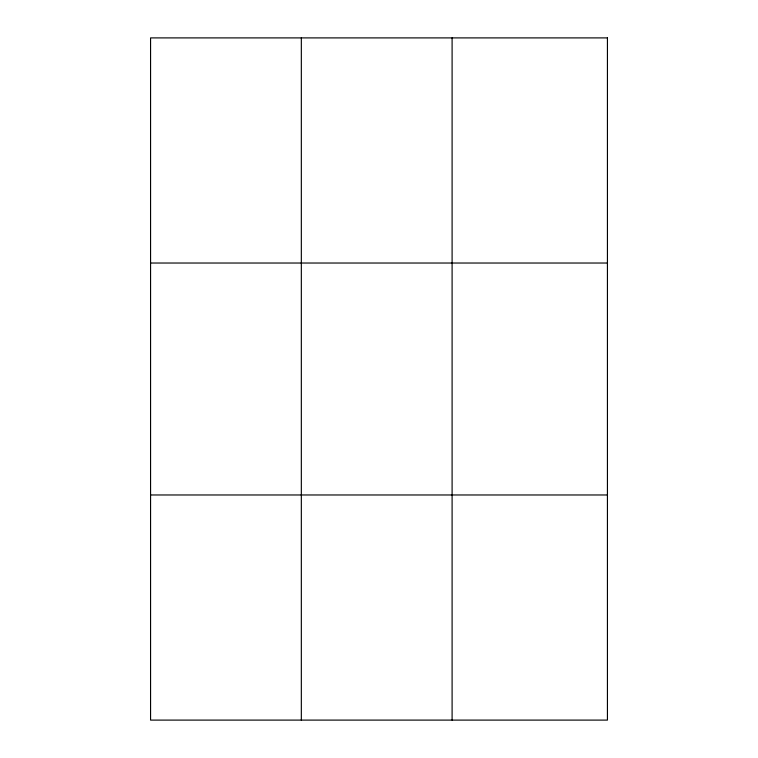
<?xml version="1.0" encoding="UTF-8"?>
<svg xmlns="http://www.w3.org/2000/svg" width="758" height="758" viewBox="0 0 758 758"><rect width="100%" height="100%" fill="white"/><g stroke="black" fill="none" stroke-linecap="round" stroke-linejoin="round"><path stroke-width="1.14" d="M301.333 720.1L301.333 37.9M452.1 720.1L452.1 37.9M150.567 263.026L607.433 263.026M150.567 494.974L607.433 494.974M607.433 37.9L607.433 720.1L150.567 720.1L150.567 37.9L607.433 37.9"/></g></svg>
